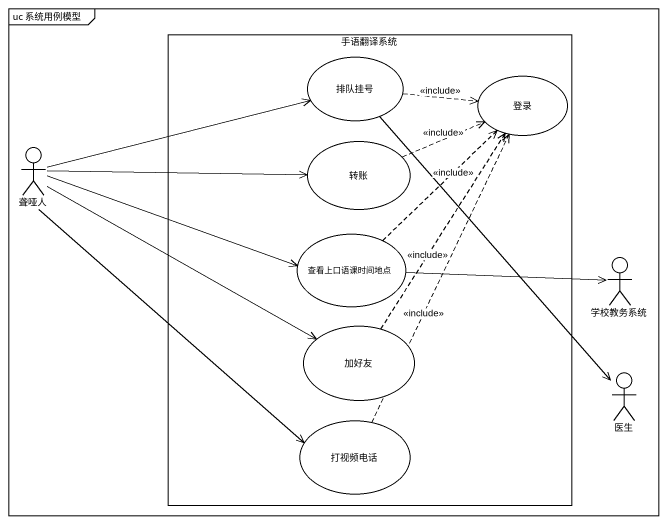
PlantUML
@startuml
mainframe uc 系统用例模型
rectangle 手语翻译系统 {
  usecase 排队挂号
  usecase 登录
  usecase 转账
  usecase 查看上口语课时间地点
  usecase 加好友
  usecase 打视频电话
}
actor 聋哑人
actor 学校教务系统
actor 医生
排队挂号 .right.> 登录 : <<include>>
排队挂号 --> 医生
聋哑人 -right-> 排队挂号
聋哑人 -right-> 转账
聋哑人 -right-> 查看上口语课时间地点
聋哑人 -right-> 加好友
聋哑人 --> 打视频电话
转账 .right.> 登录 : <<include>>
查看上口语课时间地点 .up.> 登录 : <<include>>
查看上口语课时间地点 -right-> 学校教务系统
加好友 .up.> 登录 : <<include>>
打视频电话 .up.> 登录 : <<include>>
@enduml
